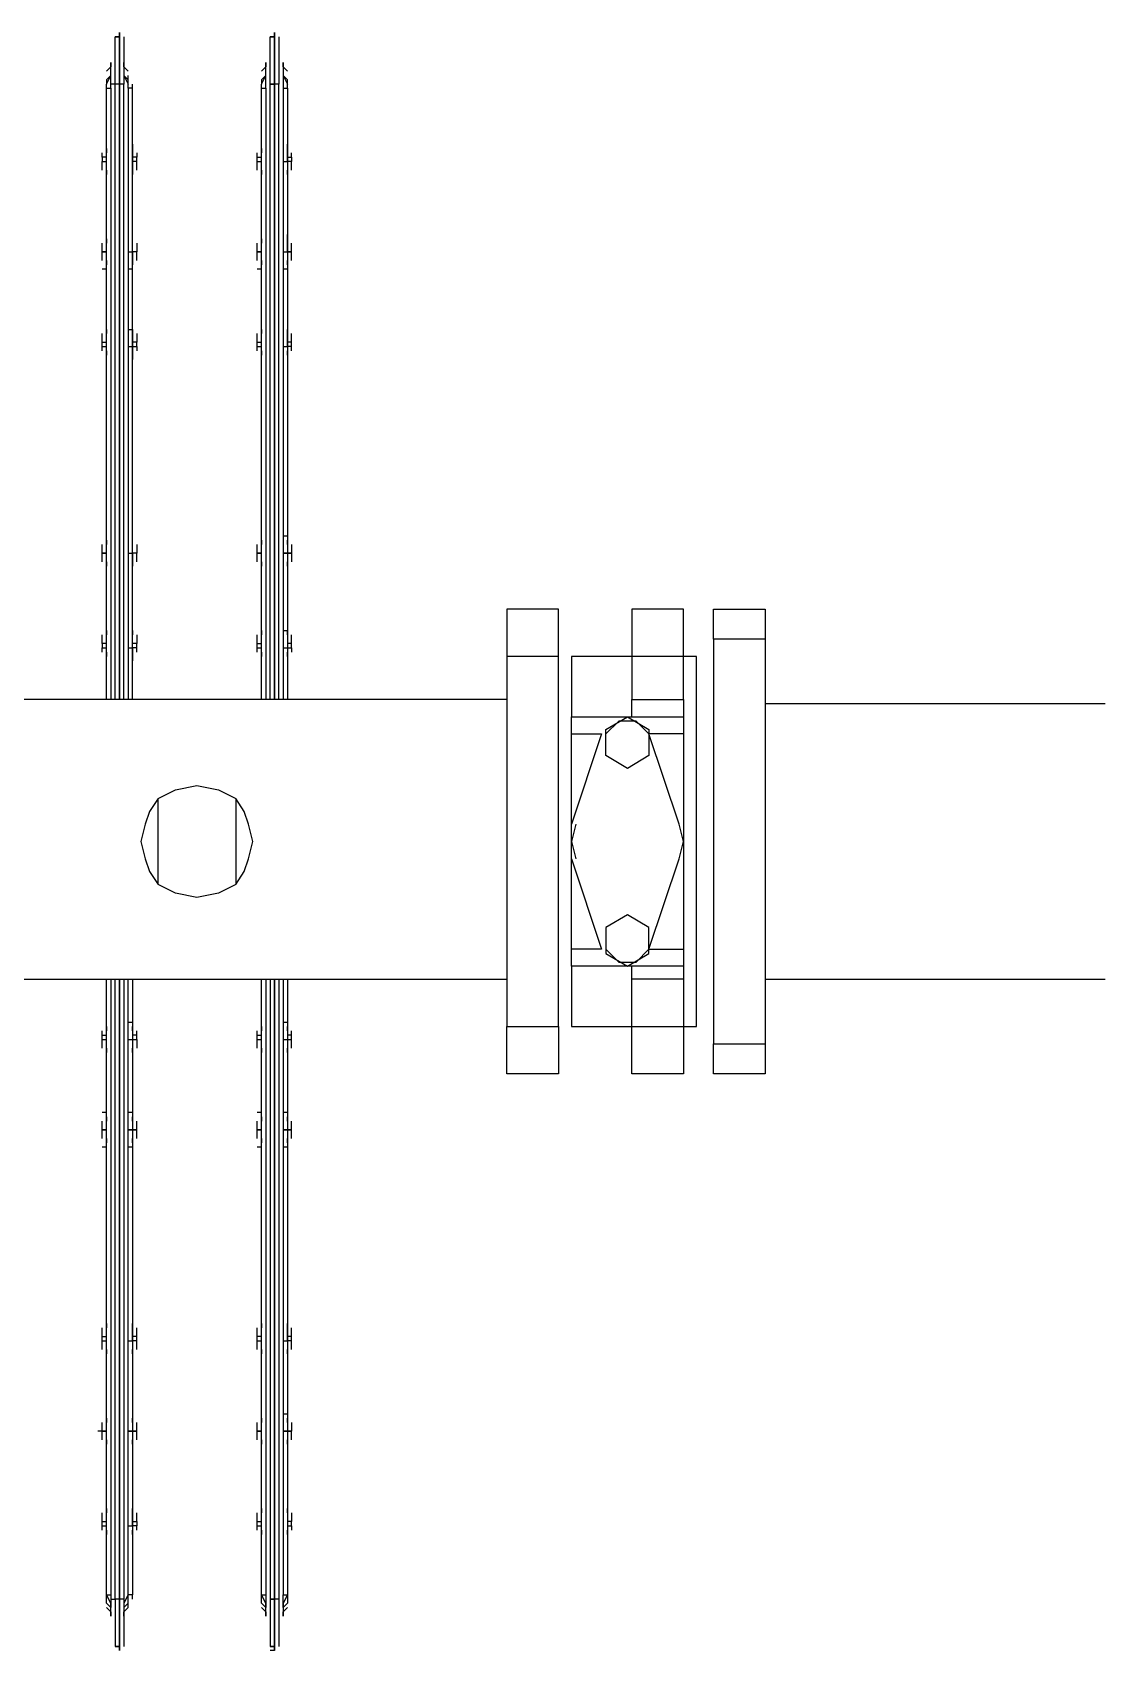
# Model space of a CAD drawing. Header units: metres. Extents: x 531333 to 531754, y 2674782 to 2675087.
# Drawn here: x 531565.756 to 531566.098, y 2674965.439 to 2674965.959 of the extents above; entities that cross this region are included whole.
import ezdxf

# ---------------------------------------------------------------- set-up
doc = ezdxf.new("R2010")
doc.units = ezdxf.units.M
doc.header["$MEASUREMENT"] = 0
doc.layers.add('IDT', color=7, linetype='Continuous')

# ---------------------------------------------------------------- blocks, each defined once
blk = doc.blocks.new('IDT')
at = {"layer": 'IDT', "color": 0, "lineweight": 25}
for p, q in [((16.7086, 14.80284), (16.7086, 14.81805)), ((16.70998, 14.80284), (16.70998, 14.81944)), ((16.70998, 14.81944), (16.70998, 14.80284)), ((16.70998, 14.81944), (16.71137, 14.81944)), ((16.71137, 14.81805), (16.70998, 14.81805)), ((16.70998, 14.81805), (16.71137, 14.81805)), ((16.71137, 14.80284), (16.71137, 14.81805)), ((16.75839, 14.80284), (16.75839, 14.81805)), ((16.75978, 14.81944), (16.75978, 14.80284)), ((16.75978, 14.80284), (16.75978, 14.81944)), ((16.76116, 14.81805), (16.75978, 14.81805)), ((16.75978, 14.81805), (16.76116, 14.81805)), ((16.76116, 14.80284), (16.76116, 14.81805)), ((16.70722, 14.80699), (16.70583, 14.8056)), ((16.70722, 14.80422), (16.70722, 14.80837)), ((16.70722, 14.80837), (16.70722, 14.80699)), ((16.71275, 14.80699), (16.71275, 14.80837)), ((16.71275, 14.80837), (16.71275, 14.80422)), ((16.71413, 14.8056), (16.71275, 14.80699)), ((16.75839, 14.80699), (16.75701, 14.8056)), ((16.75839, 14.80422), (16.75839, 14.80837)), ((16.75839, 14.80837), (16.75839, 14.80699)), ((16.76254, 14.80699), (16.76254, 14.80837)), ((16.76254, 14.80837), (16.76254, 14.80422)), ((16.76393, 14.8056), (16.76254, 14.80699)), ((16.70583, 14.80422), (16.70722, 14.8056)), ((16.70583, 14.80145), (16.70722, 14.80422)), ((16.70583, 14.80284), (16.70583, 14.80422)), ((16.70583, 14.80145), (16.70583, 14.80284)), ((16.70583, 14.60366), (16.70583, 14.80145)), ((16.70722, 14.80145), (16.70583, 14.80145)), ((16.70722, 14.8056), (16.70722, 14.80145)), ((16.70722, 14.60366), (16.70722, 14.80145)), ((16.7086, 14.60366), (16.7086, 14.80284)), ((16.7086, 14.80284), (16.70998, 14.80284)), ((16.71137, 14.80284), (16.70998, 14.80284)), ((16.70998, 14.80284), (16.71137, 14.80284)), ((16.70998, 14.80284), (16.70998, 14.60366)), ((16.70998, 14.60366), (16.70998, 14.80284)), ((16.71137, 14.60366), (16.71137, 14.80284)), ((16.71275, 14.80145), (16.71275, 14.8056)), ((16.71275, 14.8056), (16.71413, 14.80422)), ((16.71275, 14.80422), (16.71413, 14.80145)), ((16.71413, 14.80145), (16.71275, 14.80145)), ((16.71275, 14.60366), (16.71275, 14.80145)), ((16.71413, 14.80422), (16.71413, 14.80284)), ((16.71413, 14.80284), (16.71413, 14.80145)), ((16.71413, 14.80145), (16.71413, 14.60366)), ((16.75563, 14.80284), (16.75563, 14.80145)), ((16.75563, 14.60366), (16.75563, 14.80145)), ((16.75563, 14.80145), (16.75701, 14.80145)), ((16.75701, 14.8056), (16.75701, 14.80145)), ((16.75839, 14.8056), (16.75701, 14.80422)), ((16.75701, 14.80145), (16.75839, 14.80422)), ((16.75701, 14.80422), (16.75701, 14.80284)), ((16.75701, 14.80145), (16.75701, 14.60366)), ((16.75839, 14.60366), (16.75839, 14.80284)), ((16.75839, 14.80284), (16.75978, 14.80284)), ((16.75978, 14.80284), (16.76116, 14.80284)), ((16.75978, 14.60366), (16.75978, 14.80284)), ((16.75978, 14.80284), (16.75978, 14.60366)), ((16.76254, 14.80284), (16.76116, 14.80284)), ((16.76116, 14.80284), (16.76116, 14.60366)), ((16.76254, 14.80145), (16.76254, 14.8056)), ((16.76254, 14.8056), (16.76393, 14.80422)), ((16.76254, 14.80422), (16.76393, 14.80145)), ((16.76393, 14.80145), (16.76254, 14.80145)), ((16.76254, 14.60366), (16.76254, 14.80145)), ((16.76393, 14.80422), (16.76393, 14.80284)), ((16.76393, 14.80284), (16.76393, 14.80145)), ((16.76393, 14.80145), (16.76393, 14.60366)), ((16.70445, 14.77932), (16.70445, 14.78071)), ((16.70583, 14.77932), (16.70583, 14.78347)), ((16.70583, 14.78209), (16.70583, 14.78071)), ((16.71413, 14.78347), (16.71413, 14.77932)), ((16.71413, 14.78071), (16.71413, 14.78209)), ((16.71552, 14.78071), (16.71552, 14.77932)), ((16.75424, 14.78071), (16.75424, 14.77932)), ((16.75563, 14.77932), (16.75563, 14.78347)), ((16.75563, 14.78209), (16.75563, 14.78071)), ((16.76393, 14.78347), (16.76393, 14.77932)), ((16.76393, 14.78071), (16.76393, 14.78209)), ((16.76531, 14.78071), (16.76531, 14.77932)), ((16.70583, 14.77932), (16.70445, 14.77932)), ((16.70445, 14.77932), (16.70445, 14.77794)), ((16.70445, 14.77518), (16.70445, 14.77794)), ((16.70445, 14.77794), (16.70583, 14.77794)), ((16.70583, 14.77794), (16.70583, 14.77932)), ((16.70583, 14.77379), (16.70583, 14.77794)), ((16.70583, 14.77518), (16.70583, 14.77379)), ((16.71413, 14.77932), (16.71413, 14.77794)), ((16.71552, 14.77932), (16.71413, 14.77932)), ((16.71413, 14.77794), (16.71413, 14.77379)), ((16.71552, 14.77794), (16.71413, 14.77794)), ((16.71413, 14.77379), (16.71413, 14.77518)), ((16.71552, 14.77932), (16.71552, 14.77794)), ((16.71552, 14.77794), (16.71552, 14.77518)), ((16.75424, 14.77932), (16.75563, 14.77932)), ((16.75424, 14.77794), (16.75424, 14.77932)), ((16.75563, 14.77794), (16.75424, 14.77794)), ((16.75424, 14.77794), (16.75424, 14.77518)), ((16.75701, 14.77932), (16.75563, 14.77932)), ((16.75563, 14.77932), (16.75563, 14.77379)), ((16.75563, 14.77379), (16.75563, 14.77518)), ((16.76393, 14.77932), (16.76393, 14.77379)), ((16.76531, 14.77932), (16.76393, 14.77932)), ((16.76531, 14.77794), (16.76393, 14.77794)), ((16.76393, 14.77379), (16.76393, 14.77518)), ((16.76531, 14.77932), (16.76531, 14.77794)), ((16.76531, 14.77794), (16.76531, 14.77518)), ((16.70445, 14.75166), (16.70445, 14.7489)), ((16.70583, 14.7489), (16.70583, 14.75304)), ((16.70583, 14.75304), (16.70583, 14.75166)), ((16.71413, 14.75166), (16.71413, 14.75304)), ((16.71413, 14.75304), (16.71413, 14.7489)), ((16.71552, 14.75166), (16.71552, 14.7489)), ((16.75424, 14.75166), (16.75424, 14.7489)), ((16.75563, 14.7489), (16.75563, 14.75304)), ((16.75563, 14.75304), (16.75563, 14.75166)), ((16.76393, 14.75166), (16.76393, 14.75304)), ((16.76393, 14.75304), (16.76393, 14.7489)), ((16.76531, 14.75166), (16.76531, 14.7489)), ((16.70445, 14.74613), (16.70445, 14.7489)), ((16.70445, 14.7489), (16.70583, 14.7489)), ((16.70583, 14.7489), (16.70445, 14.7489)), ((16.70445, 14.7489), (16.70583, 14.7489)), ((16.70583, 14.7489), (16.70722, 14.7489)), ((16.70722, 14.7489), (16.70583, 14.7489)), ((16.70583, 14.74336), (16.70583, 14.7489)), ((16.70583, 14.74613), (16.70583, 14.74475)), ((16.71413, 14.7489), (16.71413, 14.74336)), ((16.71552, 14.7489), (16.71413, 14.7489)), ((16.71413, 14.7489), (16.71552, 14.7489)), ((16.71413, 14.74475), (16.71413, 14.74613)), ((16.71552, 14.7489), (16.71552, 14.74613)), ((16.75424, 14.7489), (16.75563, 14.7489)), ((16.75563, 14.7489), (16.75424, 14.7489)), ((16.75424, 14.7489), (16.75424, 14.74613)), ((16.75563, 14.74336), (16.75563, 14.7489)), ((16.75563, 14.7489), (16.75701, 14.7489)), ((16.75701, 14.7489), (16.75563, 14.7489)), ((16.75563, 14.74613), (16.75563, 14.74475)), ((16.76393, 14.7489), (16.76393, 14.74336)), ((16.76531, 14.7489), (16.76393, 14.7489)), ((16.76393, 14.7489), (16.76531, 14.7489)), ((16.76393, 14.74475), (16.76393, 14.74613)), ((16.76531, 14.7489), (16.76531, 14.74613)), ((16.76531, 14.7489), (16.76669, 14.7489)), ((16.70722, 14.74336), (16.70583, 14.74336)), ((16.70583, 14.71985), (16.70583, 14.724)), ((16.70583, 14.724), (16.70583, 14.72262)), ((16.71413, 14.72262), (16.71413, 14.724)), ((16.71413, 14.724), (16.71413, 14.71847)), ((16.75563, 14.71985), (16.75563, 14.724)), ((16.75563, 14.724), (16.75563, 14.72262)), ((16.76393, 14.72262), (16.76393, 14.724)), ((16.76393, 14.724), (16.76393, 14.71847)), ((16.70445, 14.72262), (16.70445, 14.71985)), ((16.70445, 14.71985), (16.70583, 14.71985)), ((16.70445, 14.71985), (16.70445, 14.71847)), ((16.70445, 14.71847), (16.70583, 14.71847)), ((16.70445, 14.71847), (16.70445, 14.7157)), ((16.70722, 14.71985), (16.70583, 14.71985)), ((16.70583, 14.71985), (16.70583, 14.71847)), ((16.70583, 14.71847), (16.70583, 14.71432)), ((16.71552, 14.71985), (16.71413, 14.71985)), ((16.71413, 14.71847), (16.71413, 14.71432)), ((16.71413, 14.71847), (16.71552, 14.71847)), ((16.71552, 14.72262), (16.71552, 14.71985)), ((16.71552, 14.71985), (16.71552, 14.71847)), ((16.71552, 14.71847), (16.71552, 14.7157)), ((16.75424, 14.72262), (16.75424, 14.71985)), ((16.75424, 14.71985), (16.75563, 14.71985)), ((16.75424, 14.71985), (16.75424, 14.71847)), ((16.75424, 14.71847), (16.75563, 14.71847)), ((16.75424, 14.71847), (16.75424, 14.7157)), ((16.75701, 14.71985), (16.75563, 14.71985)), ((16.75563, 14.71985), (16.75563, 14.71847)), ((16.75563, 14.71847), (16.75563, 14.71432)), ((16.76531, 14.71985), (16.76393, 14.71985)), ((16.76393, 14.71847), (16.76393, 14.71432)), ((16.76531, 14.71847), (16.76393, 14.71847)), ((16.76531, 14.72262), (16.76531, 14.71985)), ((16.76531, 14.71985), (16.76531, 14.71847)), ((16.76531, 14.71847), (16.76531, 14.7157)), ((16.70583, 14.71432), (16.70583, 14.7157)), ((16.71413, 14.71432), (16.71413, 14.7157)), ((16.75563, 14.71432), (16.75563, 14.7157)), ((16.76393, 14.71432), (16.76393, 14.7157)), ((16.70583, 14.65761), (16.70722, 14.65761)), ((16.70583, 14.65207), (16.70583, 14.65622)), ((16.70583, 14.65622), (16.70583, 14.65484)), ((16.71413, 14.65761), (16.71552, 14.65761)), ((16.71413, 14.65484), (16.71413, 14.65622)), ((16.71413, 14.65622), (16.71413, 14.64793)), ((16.75563, 14.65761), (16.75701, 14.65761)), ((16.75563, 14.65207), (16.75563, 14.65622)), ((16.75563, 14.65622), (16.75563, 14.65484)), ((16.76393, 14.65761), (16.76531, 14.65761)), ((16.76393, 14.65484), (16.76393, 14.65622)), ((16.76393, 14.65622), (16.76393, 14.65207)), ((16.70445, 14.65484), (16.70445, 14.65207)), ((16.70445, 14.65207), (16.70583, 14.65207)), ((16.70583, 14.65207), (16.70445, 14.65207)), ((16.70445, 14.65207), (16.70445, 14.64931)), ((16.70583, 14.64793), (16.70583, 14.65207)), ((16.70583, 14.65207), (16.70722, 14.65207)), ((16.70722, 14.65207), (16.70583, 14.65207)), ((16.71552, 14.65207), (16.71413, 14.65207)), ((16.71413, 14.65207), (16.71552, 14.65207)), ((16.71552, 14.65207), (16.71413, 14.65207)), ((16.71552, 14.65484), (16.71552, 14.65207)), ((16.71552, 14.65207), (16.71552, 14.64931)), ((16.75424, 14.65484), (16.75424, 14.65207)), ((16.75424, 14.65207), (16.75563, 14.65207)), ((16.75563, 14.65207), (16.75424, 14.65207)), ((16.75424, 14.65207), (16.75424, 14.64931)), ((16.75563, 14.64793), (16.75563, 14.65207)), ((16.75563, 14.65207), (16.75701, 14.65207)), ((16.75701, 14.65207), (16.75563, 14.65207)), ((16.76393, 14.65207), (16.76393, 14.64793)), ((16.76531, 14.65207), (16.76393, 14.65207)), ((16.76393, 14.65207), (16.76531, 14.65207)), ((16.76531, 14.65484), (16.76531, 14.65207)), ((16.76531, 14.65207), (16.76531, 14.64931)), ((16.70583, 14.64931), (16.70583, 14.64793)), ((16.70583, 14.64654), (16.70722, 14.64654)), ((16.71413, 14.64793), (16.71413, 14.64931)), ((16.71413, 14.64654), (16.71552, 14.64654)), ((16.75563, 14.64931), (16.75563, 14.64793)), ((16.75563, 14.64654), (16.75701, 14.64654)), ((16.76393, 14.64793), (16.76393, 14.64931)), ((16.76393, 14.64654), (16.76531, 14.64654)), ((16.5523, 14.63409), (16.5689, 14.63409)), ((16.5523, 14.62441), (16.5523, 14.63409)), ((16.5689, 14.63409), (16.5689, 14.62441)), ((16.57858, 14.61888), (16.57858, 14.63409)), ((16.57858, 14.63409), (16.59518, 14.63409)), ((16.59518, 14.63409), (16.59518, 14.61888)), ((16.6187, 14.63409), (16.63529, 14.63409)), ((16.6187, 14.61888), (16.6187, 14.63409)), ((16.63529, 14.63409), (16.63529, 14.61888)), ((16.5689, 14.62441), (16.5523, 14.62441)), ((16.5523, 14.4944), (16.5523, 14.62441)), ((16.5689, 14.4944), (16.5689, 14.62441)), ((16.70445, 14.62579), (16.70445, 14.62303)), ((16.70583, 14.62303), (16.70583, 14.62718)), ((16.70583, 14.62718), (16.70583, 14.62579)), ((16.71413, 14.62579), (16.71413, 14.62718)), ((16.71413, 14.62718), (16.71413, 14.62303)), ((16.71552, 14.62579), (16.71552, 14.62303)), ((16.75424, 14.62303), (16.75424, 14.62579)), ((16.75563, 14.62303), (16.75563, 14.62718)), ((16.75563, 14.62718), (16.75563, 14.62579)), ((16.76393, 14.62579), (16.76393, 14.62718)), ((16.76393, 14.62718), (16.76393, 14.62303)), ((16.76531, 14.62579), (16.76531, 14.62303)), ((16.70583, 14.62303), (16.70445, 14.62303)), ((16.70445, 14.62303), (16.70445, 14.62165)), ((16.70445, 14.62165), (16.70583, 14.62165)), ((16.70445, 14.62165), (16.70445, 14.62026)), ((16.70722, 14.62303), (16.70583, 14.62303)), ((16.70583, 14.62165), (16.70583, 14.62303)), ((16.70583, 14.6175), (16.70583, 14.62165)), ((16.70583, 14.62026), (16.70583, 14.61888)), ((16.71413, 14.62303), (16.71413, 14.62165)), ((16.71552, 14.62303), (16.71413, 14.62303)), ((16.71413, 14.62165), (16.71413, 14.6175)), ((16.71552, 14.62165), (16.71413, 14.62165)), ((16.71413, 14.61888), (16.71413, 14.62026)), ((16.71552, 14.62303), (16.71552, 14.62165)), ((16.71552, 14.62165), (16.71552, 14.62026)), ((16.75563, 14.62303), (16.75424, 14.62303)), ((16.75424, 14.62303), (16.75424, 14.62165)), ((16.75424, 14.62165), (16.75563, 14.62165)), ((16.75424, 14.62165), (16.75424, 14.62026)), ((16.75701, 14.62303), (16.75563, 14.62303)), ((16.75563, 14.62165), (16.75563, 14.62303)), ((16.75563, 14.6175), (16.75563, 14.62165)), ((16.75563, 14.62026), (16.75563, 14.61888)), ((16.76393, 14.62303), (16.76393, 14.62165)), ((16.76531, 14.62303), (16.76393, 14.62303)), ((16.76393, 14.62165), (16.76393, 14.6175)), ((16.76531, 14.62165), (16.76393, 14.62165)), ((16.76393, 14.61888), (16.76393, 14.62026)), ((16.76531, 14.62303), (16.76531, 14.62165)), ((16.76531, 14.62165), (16.76531, 14.62026)), ((16.57858, 14.61888), (16.57443, 14.61888)), ((16.57443, 14.61888), (16.57443, 14.49993)), ((16.57858, 14.60366), (16.57858, 14.61888)), ((16.59518, 14.61888), (16.57858, 14.61888)), ((16.61455, 14.61888), (16.59518, 14.61888)), ((16.59518, 14.61888), (16.59518, 14.60366)), ((16.61455, 14.59951), (16.61455, 14.61888)), ((16.63529, 14.61888), (16.6187, 14.61888)), ((16.6187, 14.61888), (16.6187, 14.49993)), ((16.63529, 14.49993), (16.63529, 14.61888)), ((16.70722, 14.6175), (16.70583, 14.6175)), ((16.75701, 14.6175), (16.75563, 14.6175)), ((16.5523, 14.60366), (16.44304, 14.60366)), ((16.57858, 14.59951), (16.57858, 14.60366)), ((16.57858, 14.60366), (16.59518, 14.60366)), ((16.59518, 14.60366), (16.59518, 14.59951)), ((17.21622, 14.60366), (16.63529, 14.60366)), ((16.57858, 14.59398), (16.57858, 14.59951)), ((16.57858, 14.59951), (16.61455, 14.59951)), ((16.59656, 14.59951), (16.58965, 14.59537)), ((16.60348, 14.59537), (16.59656, 14.59951)), ((16.61455, 14.59951), (16.61455, 14.59398)), ((16.57858, 14.5594), (16.57858, 14.59398)), ((16.58965, 14.59398), (16.57858, 14.59398)), ((16.58965, 14.59398), (16.57997, 14.56494)), ((16.5938, 14.59813), (16.58965, 14.59398)), ((16.58965, 14.59537), (16.58965, 14.58707)), ((16.59933, 14.59813), (16.5938, 14.59813)), ((16.60348, 14.59398), (16.59933, 14.59813)), ((16.60348, 14.58707), (16.60348, 14.59537)), ((16.61455, 14.56494), (16.60486, 14.59398)), ((16.60486, 14.59398), (16.61455, 14.59398)), ((16.61455, 14.59398), (16.61455, 14.5594)), ((16.58965, 14.58707), (16.59656, 14.58292)), ((16.59656, 14.58292), (16.60348, 14.58707)), ((16.72243, 14.57324), (16.71967, 14.56909)), ((16.72243, 14.57324), (16.72796, 14.576)), ((16.72243, 14.54557), (16.72243, 14.57324)), ((16.72796, 14.576), (16.73488, 14.57738)), ((16.73488, 14.57738), (16.7418, 14.576)), ((16.7418, 14.576), (16.74733, 14.57324)), ((16.74733, 14.57324), (16.74733, 14.54557)), ((16.75009, 14.56909), (16.74733, 14.57324)), ((16.71967, 14.56909), (16.71828, 14.56494)), ((16.75148, 14.56494), (16.75009, 14.56909)), ((16.57997, 14.56494), (16.57858, 14.5594)), ((16.61455, 14.5594), (16.61316, 14.56494)), ((16.71828, 14.56494), (16.7169, 14.5594)), ((16.75286, 14.5594), (16.75148, 14.56494)), ((16.57858, 14.52482), (16.57858, 14.5594)), ((16.57858, 14.5594), (16.57997, 14.55387)), ((16.61316, 14.55387), (16.61455, 14.5594)), ((16.61455, 14.5594), (16.61455, 14.52482)), ((16.7169, 14.5594), (16.71828, 14.55387)), ((16.75148, 14.55387), (16.75286, 14.5594)), ((16.57997, 14.55387), (16.58965, 14.52482)), ((16.60486, 14.52482), (16.61455, 14.55387)), ((16.71828, 14.55387), (16.71967, 14.54972)), ((16.75009, 14.54972), (16.75148, 14.55387)), ((16.71967, 14.54972), (16.72243, 14.54557)), ((16.74733, 14.54557), (16.75009, 14.54972)), ((16.72796, 14.54281), (16.72243, 14.54557)), ((16.73488, 14.54142), (16.72796, 14.54281)), ((16.7418, 14.54281), (16.73488, 14.54142)), ((16.74733, 14.54557), (16.7418, 14.54281)), ((16.58965, 14.53174), (16.59656, 14.53589)), ((16.59656, 14.53589), (16.60348, 14.53174)), ((16.58965, 14.52344), (16.58965, 14.53174)), ((16.60348, 14.53174), (16.60348, 14.52344)), ((16.57858, 14.51929), (16.57858, 14.52482)), ((16.57858, 14.52482), (16.58965, 14.52482)), ((16.58965, 14.52482), (16.5938, 14.52068)), ((16.59656, 14.51929), (16.58965, 14.52344)), ((16.5938, 14.52068), (16.59933, 14.52068)), ((16.60348, 14.52344), (16.59656, 14.51929)), ((16.59933, 14.52068), (16.60348, 14.52482)), ((16.61455, 14.52482), (16.60486, 14.52482)), ((16.61455, 14.52482), (16.61455, 14.51929)), ((16.44304, 14.51514), (16.5523, 14.51514)), ((16.61455, 14.51929), (16.57858, 14.51929)), ((16.57858, 14.51376), (16.57858, 14.51929)), ((16.59518, 14.51929), (16.59518, 14.51376)), ((16.61455, 14.49993), (16.61455, 14.51929)), ((16.59518, 14.51376), (16.57858, 14.51376)), ((16.57858, 14.51376), (16.57858, 14.49993)), ((16.59518, 14.49993), (16.59518, 14.51376)), ((16.63529, 14.51376), (17.21622, 14.51376)), ((16.70583, 14.31735), (16.70583, 14.51376)), ((16.70722, 14.31735), (16.70722, 14.51376)), ((16.7086, 14.51376), (16.7086, 14.31597)), ((16.70998, 14.31597), (16.70998, 14.51376)), ((16.70998, 14.51376), (16.70998, 14.31597)), ((16.71137, 14.51376), (16.71137, 14.31597)), ((16.71275, 14.31735), (16.71275, 14.51376)), ((16.71413, 14.51376), (16.71413, 14.31735)), ((16.75563, 14.51376), (16.75563, 14.31735)), ((16.75701, 14.31735), (16.75701, 14.51376)), ((16.75839, 14.51376), (16.75839, 14.31597)), ((16.75978, 14.51376), (16.75978, 14.31597)), ((16.75978, 14.31597), (16.75978, 14.51376)), ((16.76116, 14.51376), (16.76116, 14.31597)), ((16.76254, 14.31735), (16.76254, 14.51376)), ((16.76393, 14.51376), (16.76393, 14.31735)), ((16.57443, 14.49993), (16.57858, 14.49993)), ((16.57858, 14.49993), (16.59518, 14.49993)), ((16.57858, 14.49993), (16.57858, 14.48471)), ((16.59518, 14.48471), (16.59518, 14.49993)), ((16.59518, 14.49993), (16.61455, 14.49993)), ((16.6187, 14.49993), (16.63529, 14.49993)), ((16.6187, 14.49993), (16.6187, 14.48471)), ((16.63529, 14.48471), (16.63529, 14.49993)), ((16.70583, 14.49716), (16.70583, 14.50131)), ((16.70583, 14.49993), (16.70583, 14.49855)), ((16.71413, 14.50131), (16.71413, 14.49578)), ((16.71413, 14.49855), (16.71413, 14.49993)), ((16.75563, 14.49716), (16.75563, 14.50131)), ((16.75563, 14.49993), (16.75563, 14.49855)), ((16.76393, 14.50131), (16.76393, 14.49716)), ((16.76393, 14.49855), (16.76393, 14.49993)), ((16.5523, 14.4944), (16.5689, 14.4944)), ((16.5523, 14.48471), (16.5523, 14.4944)), ((16.5689, 14.4944), (16.5689, 14.48471)), ((16.70445, 14.49716), (16.70445, 14.49855)), ((16.70583, 14.49716), (16.70445, 14.49716)), ((16.70445, 14.49716), (16.70445, 14.49578)), ((16.70445, 14.49578), (16.70583, 14.49578)), ((16.70445, 14.49578), (16.70445, 14.49301)), ((16.70722, 14.49716), (16.70583, 14.49716)), ((16.70583, 14.49578), (16.70583, 14.49716)), ((16.70583, 14.49163), (16.70583, 14.49578)), ((16.71552, 14.49716), (16.71413, 14.49716)), ((16.71413, 14.49578), (16.71413, 14.49163)), ((16.71552, 14.49578), (16.71413, 14.49578)), ((16.71552, 14.49855), (16.71552, 14.49716)), ((16.71552, 14.49716), (16.71552, 14.49578)), ((16.71552, 14.49578), (16.71552, 14.49301)), ((16.75424, 14.49855), (16.75424, 14.49716)), ((16.75424, 14.49716), (16.75563, 14.49716)), ((16.75424, 14.49716), (16.75424, 14.49578)), ((16.75424, 14.49301), (16.75424, 14.49578)), ((16.75424, 14.49578), (16.75563, 14.49578)), ((16.75701, 14.49716), (16.75563, 14.49716)), ((16.75563, 14.49716), (16.75563, 14.49578)), ((16.75563, 14.49578), (16.75563, 14.49163)), ((16.76393, 14.49716), (16.76393, 14.49163)), ((16.76531, 14.49716), (16.76393, 14.49716)), ((16.76393, 14.49578), (16.76531, 14.49578)), ((16.76531, 14.49855), (16.76531, 14.49716)), ((16.76531, 14.49578), (16.76531, 14.49716)), ((16.76531, 14.49578), (16.76531, 14.49301)), ((16.70583, 14.49301), (16.70583, 14.49163)), ((16.70722, 14.49163), (16.70583, 14.49163)), ((16.71413, 14.49163), (16.71413, 14.49301)), ((16.75563, 14.49163), (16.75563, 14.49301)), ((16.76393, 14.49163), (16.76393, 14.49301)), ((16.5689, 14.48471), (16.5523, 14.48471)), ((16.57858, 14.48471), (16.59518, 14.48471)), ((16.6187, 14.48471), (16.63529, 14.48471)), ((16.70445, 14.46673), (16.70445, 14.4695)), ((16.70583, 14.46673), (16.70583, 14.47088)), ((16.70583, 14.47088), (16.70583, 14.4695)), ((16.71413, 14.4695), (16.71413, 14.47088)), ((16.71413, 14.47088), (16.71413, 14.46673)), ((16.71552, 14.4695), (16.71552, 14.46673)), ((16.75424, 14.4695), (16.75424, 14.46673)), ((16.75563, 14.46673), (16.75563, 14.47088)), ((16.75563, 14.47088), (16.75563, 14.4695)), ((16.76393, 14.4695), (16.76393, 14.47088)), ((16.76393, 14.47088), (16.76393, 14.46673)), ((16.76531, 14.4695), (16.76531, 14.46673)), ((16.70445, 14.46397), (16.70445, 14.46673)), ((16.70445, 14.46673), (16.70583, 14.46673)), ((16.70583, 14.46673), (16.70445, 14.46673)), ((16.70583, 14.46673), (16.70722, 14.46673)), ((16.70722, 14.46673), (16.70583, 14.46673)), ((16.70583, 14.4612), (16.70583, 14.46673)), ((16.70583, 14.46397), (16.70583, 14.46258)), ((16.71413, 14.46673), (16.71413, 14.4612)), ((16.71552, 14.46673), (16.71413, 14.46673)), ((16.71413, 14.46673), (16.71552, 14.46673)), ((16.71413, 14.46258), (16.71413, 14.46397)), ((16.71552, 14.46673), (16.71552, 14.46397)), ((16.75424, 14.46673), (16.75563, 14.46673)), ((16.75424, 14.46397), (16.75424, 14.46673)), ((16.75424, 14.46673), (16.75563, 14.46673)), ((16.75701, 14.46673), (16.75563, 14.46673)), ((16.75563, 14.46673), (16.75563, 14.4612)), ((16.75563, 14.46397), (16.75563, 14.46258)), ((16.76393, 14.46673), (16.76393, 14.4612)), ((16.76531, 14.46673), (16.76393, 14.46673)), ((16.76393, 14.46673), (16.76531, 14.46673)), ((16.76393, 14.46258), (16.76393, 14.46397)), ((16.76531, 14.46673), (16.76531, 14.46397)), ((16.70722, 14.4612), (16.70583, 14.4612)), ((16.70445, 14.40172), (16.70445, 14.40034)), ((16.70583, 14.40034), (16.70583, 14.40449)), ((16.70583, 14.40311), (16.70583, 14.40172)), ((16.71413, 14.40449), (16.71413, 14.40034)), ((16.71413, 14.40172), (16.71413, 14.40311)), ((16.71552, 14.40172), (16.71552, 14.40034)), ((16.75424, 14.40034), (16.75424, 14.40172)), ((16.75563, 14.40034), (16.75563, 14.40449)), ((16.75563, 14.40311), (16.75563, 14.40172)), ((16.76393, 14.40449), (16.76393, 14.40034)), ((16.76393, 14.40172), (16.76393, 14.40311)), ((16.76531, 14.40172), (16.76531, 14.40034)), ((16.70445, 14.40034), (16.70583, 14.40034)), ((16.70445, 14.40034), (16.70445, 14.39896)), ((16.70445, 14.39896), (16.70583, 14.39896)), ((16.70445, 14.39896), (16.70445, 14.39619)), ((16.70722, 14.40034), (16.70583, 14.40034)), ((16.70583, 14.40034), (16.70583, 14.39481)), ((16.70583, 14.39481), (16.70583, 14.39619)), ((16.71413, 14.40034), (16.71413, 14.39481)), ((16.71552, 14.40034), (16.71413, 14.40034)), ((16.71552, 14.39896), (16.71413, 14.39896)), ((16.71413, 14.39481), (16.71413, 14.39619)), ((16.71552, 14.40034), (16.71552, 14.39896)), ((16.71552, 14.39896), (16.71552, 14.39619)), ((16.75563, 14.40034), (16.75424, 14.40034)), ((16.75424, 14.40034), (16.75424, 14.39896)), ((16.75424, 14.39619), (16.75424, 14.39896)), ((16.75424, 14.39896), (16.75563, 14.39896)), ((16.75701, 14.40034), (16.75563, 14.40034)), ((16.75563, 14.39896), (16.75563, 14.40034)), ((16.75563, 14.39481), (16.75563, 14.39896)), ((16.75563, 14.39619), (16.75563, 14.39481)), ((16.76393, 14.40034), (16.76393, 14.39896)), ((16.76531, 14.40034), (16.76393, 14.40034)), ((16.76393, 14.39896), (16.76393, 14.39481)), ((16.76531, 14.39896), (16.76393, 14.39896)), ((16.76393, 14.39481), (16.76393, 14.39619)), ((16.76531, 14.40034), (16.76531, 14.39896)), ((16.76531, 14.39896), (16.76531, 14.39619)), ((16.75701, 14.39481), (16.75563, 14.39481)), ((16.70583, 14.37544), (16.70722, 14.37544)), ((16.71413, 14.37544), (16.71552, 14.37544)), ((16.75563, 14.37544), (16.75701, 14.37544)), ((16.76393, 14.37544), (16.76531, 14.37544)), ((16.70445, 14.37268), (16.70445, 14.36991)), ((16.70445, 14.36991), (16.70445, 14.36715)), ((16.70583, 14.36991), (16.70445, 14.36991)), ((16.70445, 14.36991), (16.70583, 14.36991)), ((16.70583, 14.36991), (16.70583, 14.37406)), ((16.70583, 14.37406), (16.70583, 14.37268)), ((16.70722, 14.36991), (16.70583, 14.36991)), ((16.70583, 14.36991), (16.70583, 14.36438)), ((16.71413, 14.37268), (16.71413, 14.37406)), ((16.71413, 14.37406), (16.71413, 14.36991)), ((16.71413, 14.36991), (16.71413, 14.36438)), ((16.71552, 14.36991), (16.71413, 14.36991)), ((16.71413, 14.36991), (16.71552, 14.36991)), ((16.71552, 14.37268), (16.71552, 14.36991)), ((16.71552, 14.36991), (16.71552, 14.36715)), ((16.75424, 14.37268), (16.75424, 14.36991)), ((16.75424, 14.36991), (16.75563, 14.36991)), ((16.75424, 14.36715), (16.75424, 14.36991)), ((16.75424, 14.36991), (16.75563, 14.36991)), ((16.75563, 14.36991), (16.75563, 14.37406)), ((16.75563, 14.37406), (16.75563, 14.37268)), ((16.75701, 14.36991), (16.75563, 14.36991)), ((16.75563, 14.36991), (16.75563, 14.36438)), ((16.76393, 14.37268), (16.76393, 14.37406)), ((16.76393, 14.37406), (16.76393, 14.36991)), ((16.76393, 14.36991), (16.76393, 14.36438)), ((16.76531, 14.36991), (16.76393, 14.36991)), ((16.76393, 14.36991), (16.76531, 14.36991)), ((16.76531, 14.37268), (16.76531, 14.36991)), ((16.76531, 14.36991), (16.76531, 14.36715)), ((16.70583, 14.36715), (16.70583, 14.36576)), ((16.71413, 14.36576), (16.71413, 14.36715)), ((16.75563, 14.36715), (16.75563, 14.36576)), ((16.76393, 14.36576), (16.76393, 14.36715)), ((16.70445, 14.34363), (16.70445, 14.34087)), ((16.70583, 14.34087), (16.70583, 14.34502)), ((16.70583, 14.34502), (16.70583, 14.34363)), ((16.71413, 14.34363), (16.71413, 14.34502)), ((16.71413, 14.34502), (16.71413, 14.34087)), ((16.71552, 14.34363), (16.71552, 14.34087)), ((16.75424, 14.34363), (16.75424, 14.34087)), ((16.75563, 14.34087), (16.75563, 14.34502)), ((16.75563, 14.34502), (16.75563, 14.34363)), ((16.76393, 14.34363), (16.76393, 14.34502)), ((16.76393, 14.34502), (16.76393, 14.34087)), ((16.76531, 14.34363), (16.76531, 14.34087)), ((16.70445, 14.33948), (16.70445, 14.34087)), ((16.70445, 14.34087), (16.70583, 14.34087)), ((16.70583, 14.33948), (16.70445, 14.33948)), ((16.70445, 14.33948), (16.70445, 14.3381)), ((16.70722, 14.34087), (16.70583, 14.34087)), ((16.70583, 14.34087), (16.70583, 14.33948)), ((16.70583, 14.33948), (16.70583, 14.33533)), ((16.71413, 14.34087), (16.71413, 14.33948)), ((16.71552, 14.34087), (16.71413, 14.34087)), ((16.71413, 14.33948), (16.71413, 14.33533)), ((16.71552, 14.33948), (16.71413, 14.33948)), ((16.71552, 14.34087), (16.71552, 14.33948)), ((16.71552, 14.33948), (16.71552, 14.3381)), ((16.75424, 14.34087), (16.75563, 14.34087)), ((16.75424, 14.34087), (16.75424, 14.33948)), ((16.75424, 14.3381), (16.75424, 14.33948)), ((16.75424, 14.33948), (16.75563, 14.33948)), ((16.75563, 14.33948), (16.75563, 14.34087)), ((16.75563, 14.33533), (16.75563, 14.33948)), ((16.76393, 14.34087), (16.76393, 14.33533)), ((16.76531, 14.34087), (16.76393, 14.34087)), ((16.76393, 14.33948), (16.76531, 14.33948)), ((16.76531, 14.33948), (16.76531, 14.34087)), ((16.76531, 14.33948), (16.76531, 14.3381)), ((16.70583, 14.3381), (16.70583, 14.33672)), ((16.71413, 14.33672), (16.71413, 14.3381)), ((16.75563, 14.3381), (16.75563, 14.33672)), ((16.76393, 14.33672), (16.76393, 14.3381)), ((16.70722, 14.31735), (16.70583, 14.31735)), ((16.70583, 14.31735), (16.70583, 14.31597)), ((16.70722, 14.3132), (16.70583, 14.31597)), ((16.70583, 14.31597), (16.70583, 14.31459)), ((16.70583, 14.31459), (16.70722, 14.3132)), ((16.70722, 14.3132), (16.70722, 14.31735)), ((16.70722, 14.30905), (16.70722, 14.3132)), ((16.7086, 14.31597), (16.70998, 14.31597)), ((16.7086, 14.30075), (16.7086, 14.31597)), ((16.70998, 14.31597), (16.71137, 14.31597)), ((16.71137, 14.31597), (16.70998, 14.31597)), ((16.70998, 14.31597), (16.70998, 14.29937)), ((16.70998, 14.29937), (16.70998, 14.31597)), ((16.71137, 14.31597), (16.71137, 14.30075)), ((16.71413, 14.31735), (16.71275, 14.31735)), ((16.71275, 14.31735), (16.71275, 14.3132)), ((16.71413, 14.31597), (16.71275, 14.3132)), ((16.71275, 14.3132), (16.71413, 14.31459)), ((16.71275, 14.3132), (16.71275, 14.30905)), ((16.71413, 14.31735), (16.71413, 14.31597)), ((16.71413, 14.31459), (16.71413, 14.31597)), ((16.75563, 14.31735), (16.75701, 14.31735)), ((16.75563, 14.31735), (16.75563, 14.31597)), ((16.75701, 14.31735), (16.75701, 14.3132)), ((16.75839, 14.3132), (16.75701, 14.31597)), ((16.75701, 14.31597), (16.75701, 14.31459)), ((16.75701, 14.31459), (16.75839, 14.3132)), ((16.75839, 14.31597), (16.75978, 14.31597)), ((16.75839, 14.30075), (16.75839, 14.31597)), ((16.75839, 14.30905), (16.75839, 14.3132)), ((16.75978, 14.31597), (16.76116, 14.31597)), ((16.75978, 14.29937), (16.75978, 14.31597)), ((16.75978, 14.31597), (16.75978, 14.29937)), ((16.76116, 14.31597), (16.76116, 14.30075)), ((16.76116, 14.31597), (16.76254, 14.31597)), ((16.76393, 14.31735), (16.76254, 14.31735)), ((16.76254, 14.31735), (16.76254, 14.3132)), ((16.76393, 14.31597), (16.76254, 14.3132)), ((16.76254, 14.3132), (16.76393, 14.31459)), ((16.76254, 14.3132), (16.76254, 14.30905)), ((16.76393, 14.31735), (16.76393, 14.31597)), ((16.76393, 14.31459), (16.76393, 14.31597)), ((16.70583, 14.31182), (16.70722, 14.31044)), ((16.70722, 14.31044), (16.70722, 14.30905)), ((16.71275, 14.31044), (16.71413, 14.31182)), ((16.71275, 14.30905), (16.71275, 14.31044)), ((16.75701, 14.31182), (16.75839, 14.31044)), ((16.75839, 14.31044), (16.75839, 14.30905)), ((16.76254, 14.31044), (16.76393, 14.31182)), ((16.76254, 14.30905), (16.76254, 14.31044)), ((16.71137, 14.30075), (16.70998, 14.30075)), ((16.70998, 14.30075), (16.71137, 14.30075)), ((16.76116, 14.30075), (16.75978, 14.30075)), ((16.75978, 14.30075), (16.76116, 14.30075))]:
    blk.add_line(p, q, dxfattribs=at)

msp = doc.modelspace()

# ---------------------------------------------------------------- block references
at = {"layer": 'IDT', "color": 8, "rotation": 180}
msp.add_blockref('IDT', (531582.54328, 2674980.25885), dxfattribs=at)

doc.saveas('drawing.dxf')
